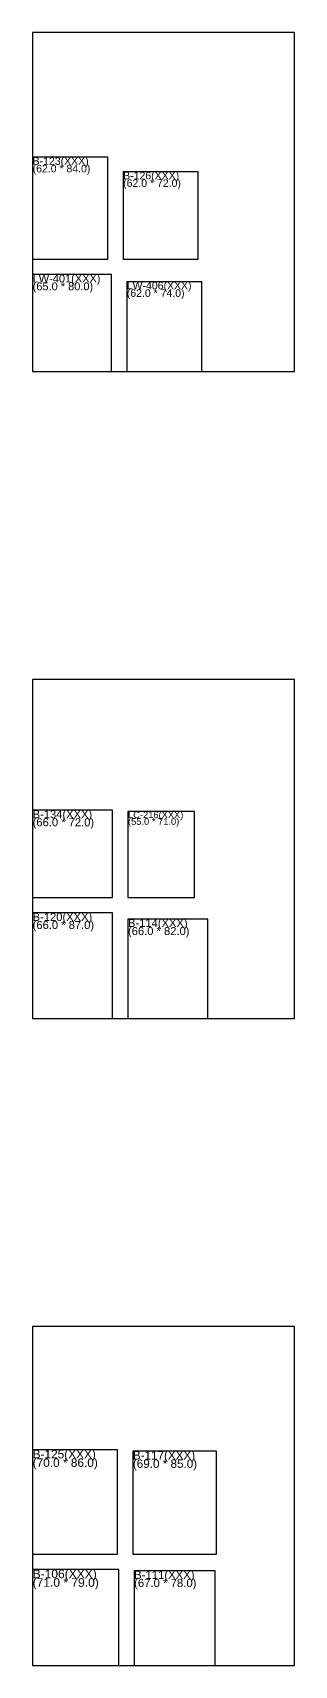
# Model space of a CAD drawing. Extents: x 0 to 8, y 21 to 536.
# Drawn here: x 0 to 8.5, y 210 to 263 of the extents above; entities that cross this region are included whole.
import ezdxf

# ---------------------------------------------------------------- set-up
doc = ezdxf.new("R2010")
doc.units = 0
doc.styles.get("Standard").update_dxf_attribs({"font": 'arial.ttf'})

msp = doc.modelspace()

# ---------------------------------------------------------------- linework, layer by layer
for points in [[(0, 252, 0), (8.5, 252, 0), (8.5, 263, 0), (0, 263, 0)], [(0, 255.648, 0), (2.44, 255.648, 0), (2.44, 258.954, 0), (0, 258.954, 0)], [(2.94, 255.648, 0), (5.38, 255.648, 0), (5.38, 258.481, 0), (2.94, 258.481, 0)], [(0, 252, 0), (2.558, 252, 0), (2.558, 255.148, 0), (0, 255.148, 0)], [(3.058, 252, 0), (5.498, 252, 0), (5.498, 254.912, 0), (3.058, 254.912, 0)], [(0, 231, 0), (8.5, 231, 0), (8.5, 242, 0), (0, 242, 0)], [(0, 234.924, 0), (2.597, 234.924, 0), (2.597, 237.757, 0), (0, 237.757, 0)], [(3.097, 234.924, 0), (5.262, 234.924, 0), (5.262, 237.718, 0), (3.097, 237.718, 0)], [(0, 231, 0), (2.597, 231, 0), (2.597, 234.424, 0), (0, 234.424, 0)], [(3.097, 231, 0), (5.694, 231, 0), (5.694, 234.227, 0), (3.097, 234.227, 0)], [(0, 210, 0), (8.5, 210, 0), (8.5, 221, 0), (0, 221, 0)], [(0, 213.609, 0), (2.755, 213.609, 0), (2.755, 216.993, 0), (0, 216.993, 0)], [(3.255, 213.609, 0), (5.97, 213.609, 0), (5.97, 216.954, 0), (3.255, 216.954, 0)], [(0, 210, 0), (2.794, 210, 0), (2.794, 213.109, 0), (0, 213.109, 0)], [(3.294, 210, 0), (5.931, 210, 0), (5.931, 213.069, 0), (3.294, 213.069, 0)]]:
    msp.add_polyline3d(points, close=True)

# ---------------------------------------------------------------- texts
for s, height, p in [('(62.0 * 84.0)', 0.24398, (0, 258.466)), ('B-123(XXX)', 0.244, (0, 258.71)), ('(62.0 * 72.0)', 0.24398, (2.94, 257.994)), ('B-126(XXX)', 0.244, (2.94, 258.238)), ('LW-401(XXX)', 0.25579, (0, 254.892)), ('(65.0 * 80.0)', 0.25579, (0, 254.637)), ('(62.0 * 74.0)', 0.24398, (3.058, 254.424)), ('LW-406(XXX)', 0.24398, (3.058, 254.668)), ('(66.0 * 72.0)', 0.25972, (0, 237.238)), ('B-134(XXX)', 0.2597, (0, 237.497)), ('(55.0 * 71.0)', 0.21644, (3.097, 237.285)), ('LC-216(XXX)', 0.21644, (3.097, 237.501)), ('B-120(XXX)', 0.2597, (0, 234.164)), ('(66.0 * 87.0)', 0.25972, (0, 233.904)), ('(66.0 * 82.0)', 0.25972, (3.097, 233.707)), ('B-114(XXX)', 0.2597, (3.097, 233.967)), ('B-125(XXX)', 0.2755, (0, 216.718)), ('B-117(XXX)', 0.2715, (3.255, 216.682)), ('(70.0 * 86.0)', 0.27546, (0, 216.442)), ('(69.0 * 85.0)', 0.27153, (3.255, 216.411)), ('B-106(XXX)', 0.2794, (0, 212.829)), ('B-111(XXX)', 0.2637, (3.294, 212.806)), ('(71.0 * 79.0)', 0.2794, (0, 212.55)), ('(67.0 * 78.0)', 0.26366, (3.294, 212.542))]:
    msp.add_text(s, height=height).set_placement(p)

doc.saveas('drawing.dxf')
